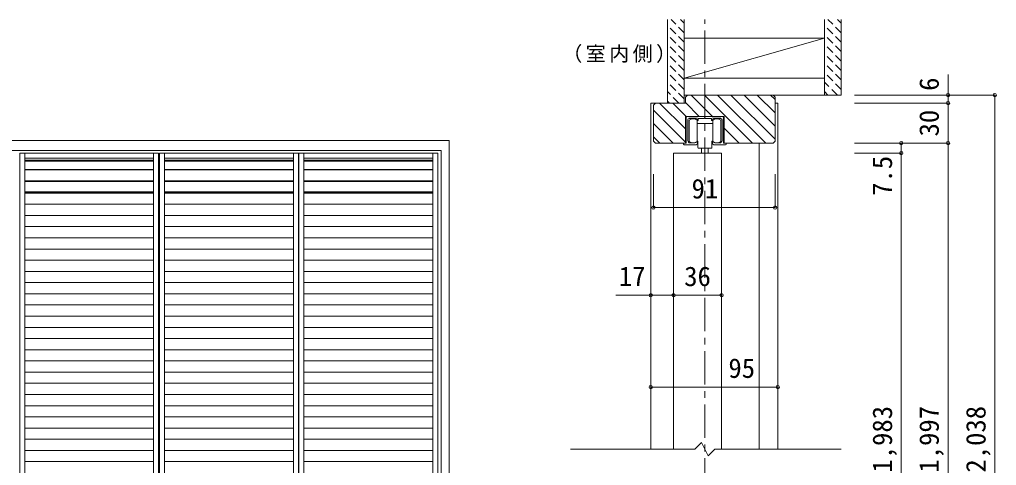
# Model space of a CAD drawing. Units: millimetres on the paper, with parts at other scales. Extents: x -197 to 281, y -138 to 137.
# Drawn here: x -71 to 75.2, y -48.9 to 17.9 of the extents above; entities that cross this region are included whole.
import ezdxf
from ezdxf.enums import TextEntityAlignment as Align

# ---------------------------------------------------------------- set-up
doc = ezdxf.new("R2010")
doc.units = ezdxf.units.MM
doc.header["$PDMODE"] = 32
doc.header["$PDSIZE"] = 0.5
doc.linetypes.add('CHAIN1', pattern=[8, 5, -1, 1, -1])
doc.linetypes.add('DASHED1', pattern=[1.8, 1.2, -0.6])
for name, color, linetype, lineweight in [('0-0_補助線', 7, 'Continuous', 9), ('0-1_通り芯', 4, 'CHAIN1', 9), ('0-3_仕上げ', 2, 'Continuous', 9), ('0-4_枠', 7, 'Continuous', 9), ('0-6_扉', 2, 'Continuous', 9), ('0-A_文字', 7, 'Continuous', 9), ('0-B_寸法', 7, 'Continuous', 9), ('0-C_ハッチ', 4, 'DASHED1', 9), ('4-4_枠', 7, 'Continuous', 9)]:
    doc.layers.add(name, color=color, linetype=linetype, lineweight=lineweight)
doc.styles.add('ＭＳ ゴシック', font='')
doc.styles.get('ＭＳ ゴシック').set_extended_font_data('MS Gothic')

# ---------------------------------------------------------------- blocks, each defined once
blk = doc.blocks.new('04')
at = {"layer": '0-0_補助線', "lineweight": 18}
for p, q in [((-2.785, 2.066), (-2.785, -1.734)), ((-2.585, 2.266), (-2.385, 2.266)), ((-2.545, 1.766), (-2.545, -1.353)), ((-2.385, 2.266), (-2.385, 2.246)), ((-2.345, 1.966), (-1.405, 1.966)), ((-1.085, 2.266), (1.115, 2.266)), ((-1.015, 1.646), (-1.039, 1.646)), ((-1.021, 1.646), (-1.015, 1.646)), ((-0.975, 1.966), (-0.085, 1.966)), ((-0.975, 1.686), (-0.975, 1.966)), ((-0.085, 1.966), (0.015, 2.066)), ((1.068, 1.646), (1.045, 1.646)), ((1.605, 1.966), (1.435, 1.966)), ((1.605, 1.966), (2.375, 1.966)), ((2.575, 1.766), (2.575, -1.353)), ((2.815, 2.066), (2.815, -1.734)), ((-3.185, -1.874), (-3.185, -1.794)), ((-2.785, -1.734), (-3.125, -1.734)), ((-1.305, -1.974), (-3.085, -1.974)), ((-2.185, -1.713), (-1.745, -1.713)), ((-1.105, -1.637), (-1.105, -1.774)), ((-0.484, -2.513), (-0.484, -2.543)), ((-0.484, -2.543), (-0.484, -3.234)), ((0.516, -2.513), (0.516, -2.543)), ((0.516, -2.543), (0.516, -3.234)), ((1.135, -1.637), (1.135, -1.774)), ((3.115, -1.974), (1.335, -1.974)), ((1.775, -1.713), (2.215, -1.713)), ((2.815, -1.734), (3.155, -1.734)), ((3.215, -1.794), (3.215, -1.874))]:
    blk.add_line(p, q, dxfattribs=at)
at = {"layer": '0-0_補助線'}
for p, q in [((-2.344, 1.687), (-2.344, 0.837)), ((-1.144, 1.287), (-1.144, 1.687)), ((1.176, 1.687), (1.176, 1.287)), ((2.376, 0.837), (2.376, 1.687)), ((-2.344, 1.047), (-2.344, -0.073)), ((-2.344, 0.647), (-2.344, 0.837)), ((-2.344, -0.473), (-2.344, 0.647)), ((-1.145, 1.19), (-1.045, 1.19)), ((-1.144, 1.287), (-1.144, 0.837)), ((-1.144, 0.837), (-1.144, 0.647)), ((-1.144, 0.647), (-1.144, -0.473)), ((-0.945, 1.19), (-1.045, 1.19)), ((-0.945, 1.19), (-1.045, 1.19)), ((0.015, 1.19), (-0.945, 1.19)), ((0.015, 1.19), (-0.945, 1.19)), ((0.015, 1.19), (0.975, 1.19)), ((0.015, 1.19), (0.975, 1.19)), ((0.975, 1.19), (1.075, 1.19)), ((0.975, 1.19), (1.075, 1.19)), ((1.175, 1.19), (1.075, 1.19)), ((1.176, 0.837), (1.176, 1.287)), ((1.176, 0.647), (1.176, 0.837)), ((1.176, -0.473), (1.176, 0.647)), ((2.376, 0.837), (2.376, 0.647)), ((2.376, 0.647), (2.376, -0.473)), ((-2.344, -0.663), (-2.344, -0.473)), ((-2.344, -0.663), (-2.344, -1.513)), ((-1.045, -1.45), (-1.145, -1.45)), ((-1.144, -0.473), (-1.144, -0.663)), ((-1.144, -1.113), (-1.144, -0.663)), ((-1.144, -1.513), (-1.144, -1.113)), ((-1.045, -1.71), (-1.045, -1.45)), ((-1.045, -1.45), (-1.045, -1.71)), ((1.075, -1.45), (1.175, -1.45)), ((1.075, -1.71), (1.075, -1.45)), ((1.075, -1.45), (1.075, -1.71)), ((1.176, -0.663), (1.176, -0.473)), ((1.176, -0.663), (1.176, -1.113)), ((1.176, -1.113), (1.176, -1.513)), ((2.376, -0.473), (2.376, -0.663)), ((2.376, -1.513), (2.376, -0.663)), ((-1.045, -2.41), (-1.045, -1.71)), ((-0.945, -2.51), (-0.585, -2.51)), ((-0.585, -2.51), (0.015, -2.51)), ((-0.485, -2.51), (0.015, -2.51)), ((0.515, -2.51), (0.015, -2.51)), ((0.615, -2.51), (0.015, -2.51)), ((0.975, -2.51), (0.615, -2.51)), ((1.075, -2.41), (1.075, -1.71))]:
    blk.add_line(p, q, dxfattribs=at)
at = {"layer": '0-0_補助線', "lineweight": 18}
for points in [[(-2.325, 2.186), (-1.085, 2.186), (-1.085, 2.266)], [(0.015, 2.066), (0.115, 1.966), (1.005, 1.966), (1.005, 1.686)], [(1.115, 2.266), (1.115, 2.186), (2.355, 2.186)], [(2.415, 2.246), (2.415, 2.266), (2.615, 2.266)]]:
    blk.add_lwpolyline(points, dxfattribs=at)
for centre, radius, start, end in [((-2.585, 2.066), 0.2, 90, 180), ((-2.345, 1.766), 0.2, 90, 180), ((-2.325, 2.246), 0.06, 180, 270), ((-1.405, 1.616), 0.35, 7.76643, 90), ((-1.039, 1.666), 0.02, 187.76643, 270), ((-1.015, 1.686), 0.04, 270, 0), ((1.045, 1.686), 0.04, 180, 270), ((1.068, 1.666), 0.02, 270, 352.23357), ((1.435, 1.616), 0.35, 90, 172.23357), ((2.355, 2.246), 0.06, 270, 0), ((2.375, 1.766), 0.2, 0, 90), ((2.615, 2.066), 0.2, 0, 90), ((-2.185, -1.353), 0.36, 180, 270), ((2.215, -1.353), 0.36, 270, 0), ((-3.125, -1.794), 0.06, 90, 180), ((-3.085, -1.874), 0.1, 180, 270), ((-1.745, -0.713), 1, 270, 301.23293), ((-1.305, -1.774), 0.2, 270, 0), ((-1.185, -1.637), 0.08, 0, 121.23293), ((1.215, -1.637), 0.08, 58.76707, 180), ((1.335, -1.774), 0.2, 180, 270), ((1.775, -0.713), 1, 238.76707, 270), ((3.115, -1.874), 0.1, 270, 0), ((3.155, -1.794), 0.06, 0, 90)]:
    blk.add_arc(centre, radius, start, end, dxfattribs=at)
at = {"layer": '0-0_補助線'}
for centre, radius, start, end in [((-1.744, 0.887), 1, 53.1301, 126.8699), ((1.776, 0.887), 1, 53.1301, 126.8699), ((-1.744, -0.713), 1, 233.1301, 306.8699), ((-0.945, -2.41), 0.1, 180, 270), ((0.975, -2.41), 0.1, 270, 0), ((1.776, -0.713), 1, 233.1301, 306.8699)]:
    blk.add_arc(centre, radius, start, end, dxfattribs=at)

msp = doc.modelspace()

# ---------------------------------------------------------------- linework, layer by layer
at = {"layer": '0-1_通り芯'}
msp.add_line((31.597, -108.794), (31.597, 17.85), dxfattribs=at)
at = {"layer": '0-3_仕上げ'}
for p, q in [((25.997, 5.35), (25.997, 17.85)), ((28.497, 5.35), (28.497, 17.85)), ((49.497, 6.55), (49.497, 17.85)), ((51.997, 6.55), (51.997, 17.85)), ((28.497, 15.05), (49.497, 15.05)), ((28.497, 9.05), (49.497, 9.05)), ((28.497, 6.55), (51.997, 6.55))]:
    msp.add_line(p, q, dxfattribs=at)
at = {"layer": '0-3_仕上げ', "color": 7}
msp.add_line((49.497, 15.05), (28.497, 9.05), dxfattribs=at)
at = {"layer": '0-4_枠', "color": 3}
for p, q in [((28.997, 6.55), (28.697, 6.25)), ((24.197, 5.35), (23.897, 5.05)), ((28.697, 3.35), (34.497, 3.35)), ((34.497, 3.35), (34.497, -0.65)), ((34.497, -0.65), (41.797, -0.65)), ((41.797, -0.65), (42.097, -0.35))]:
    msp.add_line(p, q, dxfattribs=at)
at = {"layer": '0-4_枠', "color": 4}
for p, q in [((23.497, -46.477), (23.497, 5.35)), ((24.197, 5.35), (23.497, 5.35)), ((42.097, 5.35), (42.497, 5.35)), ((42.497, -46.477), (42.497, 5.35)), ((39.697, -46.477), (39.697, -0.65))]:
    msp.add_line(p, q, dxfattribs=at)
at = {"layer": '0-4_枠', "color": 3}
for points in [[(28.697, 6.25), (28.697, 5.35), (24.197, 5.35)], [(42.097, -0.35), (42.097, 6.25), (41.797, 6.55), (28.997, 6.55)], [(23.897, 5.05), (23.897, -0.35), (24.197, -0.65)], [(24.197, -0.65), (28.697, -0.65), (28.697, 3.35)]]:
    msp.add_lwpolyline(points, dxfattribs=at)
at = {"layer": '0-6_扉', "color": 6}
msp.add_line((34.097, -46.477), (34.097, -2.15), dxfattribs=at)
at = {"layer": '0-6_扉'}
for p, q in [((30.097, -46.477), (11.497, -46.477)), ((51.997, -46.477), (33.097, -46.477))]:
    msp.add_line(p, q, dxfattribs=at)
at = {"layer": '0-6_扉', "color": 6}
msp.add_lwpolyline([(26.897, -46.477), (26.897, -2.15), (34.097, -2.15)], dxfattribs=at)
at = {"layer": '0-6_扉'}
msp.add_lwpolyline([(33.097, -46.477), (32.097, -47.477), (31.097, -45.477), (30.097, -46.477)], dxfattribs=at)
at = {"layer": '0-B_寸法', "color": 4}
for p, q in [((67.997, 9.638), (67.997, 5.35)), ((74.997, -103.6), (74.997, 6.55)), ((67.997, 5.35), (53.997, 5.35)), ((67.997, 5.35), (67.997, -0.65)), ((60.997, -0.65), (53.997, -0.65)), ((60.997, -0.65), (60.997, -2.15)), ((67.997, -0.65), (60.997, -0.65)), ((67.997, -0.65), (67.997, -102.6)), ((60.997, -2.15), (53.997, -2.15)), ((60.997, -2.15), (60.997, -101.3)), ((23.897, -10.313), (23.897, -5.313)), ((42.097, -10.313), (42.097, -5.313)), ((23.897, -10.313), (42.097, -10.313)), ((18.236, -23.438), (26.897, -23.438)), ((26.897, -23.438), (34.097, -23.438)), ((23.497, -37.18), (42.497, -37.18))]:
    msp.add_line(p, q, dxfattribs=at)
msp.add_lwpolyline([(74.997, 6.55), (67.997, 6.55), (53.997, 6.55)], dxfattribs=at)
at = {"layer": '0-B_寸法'}
for p in [(67.997, 6.55), (74.997, 6.55), (67.997, 5.35), (60.997, -0.65), (67.997, -0.65), (60.997, -2.15), (23.897, -10.313), (42.097, -10.313), (23.497, -23.438), (26.897, -23.438), (34.097, -23.438), (23.497, -37.18), (42.497, -37.18)]:
    msp.add_point(p, dxfattribs=at)
at = {"layer": '0-C_ハッチ'}
for p, q in [((28.497, 15.877), (26.524, 17.85)), ((28.497, 17.291), (27.938, 17.85)), ((51.997, 15.877), (50.024, 17.85)), ((51.997, 17.291), (51.438, 17.85)), ((28.497, 14.462), (25.997, 16.962)), ((51.997, 14.462), (49.497, 16.962)), ((28.497, 13.048), (25.997, 15.548)), ((51.997, 13.048), (49.497, 15.548)), ((28.497, 11.634), (25.997, 14.134)), ((51.997, 11.634), (49.497, 14.134)), ((28.497, 10.22), (25.997, 12.72)), ((51.997, 10.22), (49.497, 12.72)), ((28.497, 8.806), (25.997, 11.306)), ((51.997, 8.806), (49.497, 11.306)), ((28.497, 7.391), (25.997, 9.891)), ((51.997, 7.391), (49.497, 9.891)), ((28.497, 5.977), (25.997, 8.477)), ((51.424, 6.55), (49.497, 8.477)), ((27.71, 5.35), (25.997, 7.063)), ((50.01, 6.55), (49.497, 7.063)), ((26.296, 5.35), (25.997, 5.649))]:
    msp.add_line(p, q, dxfattribs=at)
at = {"layer": '0-C_ハッチ', "linetype": 'Continuous'}
for p, q in [((32.733, 3.35), (29.533, 6.55)), ((38.713, -0.65), (31.513, 6.55)), ((40.693, -0.65), (33.493, 6.55)), ((42.097, -0.074), (35.473, 6.55)), ((42.097, 1.906), (37.453, 6.55)), ((42.097, 3.885), (39.433, 6.55)), ((42.097, 5.865), (41.413, 6.55)), ((28.717, 1.426), (24.793, 5.35)), ((28.773, 3.35), (26.773, 5.35)), ((30.753, 3.35), (28.697, 5.406)), ((28.717, -0.554), (23.897, 4.266)), ((26.834, -0.65), (23.897, 2.286)), ((36.733, -0.65), (34.477, 1.606)), ((24.854, -0.65), (23.897, 0.307))]:
    msp.add_line(p, q, dxfattribs=at)
at = {"layer": '4-4_枠', "color": 3}
for p, q in [((-177.169, -0.275), (-6.669, -0.275)), ((-6.669, -101.875), (-6.669, -0.275)), ((-175.969, -1.775), (-7.869, -1.775)), ((-7.869, -101.875), (-7.869, -1.775))]:
    msp.add_line(p, q, dxfattribs=at)
at = {"layer": '4-4_枠'}
for p, q in [((-70.994, -101.3), (-70.994, -2.15)), ((-70.994, -2.15), (-50.194, -2.15)), ((-70.244, -2.15), (-70.244, -101.3)), ((-70.244, -2.9), (-50.944, -2.9)), ((-50.944, -2.15), (-50.944, -101.3)), ((-50.194, -2.15), (-50.194, -101.3)), ((-50.044, -2.15), (-50.044, -101.3)), ((-50.044, -2.15), (-29.244, -2.15)), ((-49.294, -2.15), (-49.294, -101.3)), ((-49.294, -2.9), (-29.994, -2.9)), ((-29.994, -2.15), (-29.994, -101.3)), ((-29.244, -101.3), (-29.244, -2.15)), ((-29.194, -101.3), (-29.194, -2.15)), ((-29.194, -2.15), (-8.394, -2.15)), ((-28.444, -2.15), (-28.444, -101.3)), ((-28.444, -2.9), (-9.144, -2.9)), ((-9.144, -2.15), (-9.144, -101.3)), ((-8.394, -2.15), (-8.394, -101.3)), ((-70.244, -3.192), (-50.944, -3.192)), ((-70.244, -3.264), (-50.944, -3.264)), ((-70.244, -3.333), (-50.944, -3.333)), ((-49.294, -3.192), (-29.994, -3.192)), ((-49.294, -3.264), (-29.994, -3.264)), ((-49.294, -3.333), (-29.994, -3.333)), ((-28.444, -3.192), (-9.144, -3.192)), ((-28.444, -3.264), (-9.144, -3.264)), ((-28.444, -3.333), (-9.144, -3.333)), ((-70.244, -4.607), (-50.944, -4.607)), ((-70.244, -4.639), (-50.944, -4.639)), ((-49.294, -4.607), (-29.994, -4.607)), ((-49.294, -4.639), (-29.994, -4.639)), ((-28.444, -4.607), (-9.144, -4.607)), ((-28.444, -4.639), (-9.144, -4.639)), ((-70.244, -6.282), (-50.944, -6.282)), ((-70.244, -6.314), (-50.944, -6.314)), ((-70.244, -6.407), (-50.944, -6.407)), ((-49.294, -6.282), (-29.994, -6.282)), ((-49.294, -6.314), (-29.994, -6.314)), ((-49.294, -6.407), (-29.994, -6.407)), ((-28.444, -6.282), (-9.144, -6.282)), ((-28.444, -6.314), (-9.144, -6.314)), ((-28.444, -6.407), (-9.144, -6.407)), ((-70.244, -7.957), (-50.944, -7.957)), ((-70.244, -7.989), (-50.944, -7.989)), ((-70.244, -8.128), (-50.944, -8.128)), ((-49.294, -7.957), (-29.994, -7.957)), ((-49.294, -7.989), (-29.994, -7.989)), ((-49.294, -8.128), (-29.994, -8.128)), ((-28.444, -7.957), (-9.144, -7.957)), ((-28.444, -7.989), (-9.144, -7.989)), ((-28.444, -8.128), (-9.144, -8.128)), ((-70.244, -9.804), (-50.944, -9.804)), ((-49.294, -9.804), (-29.994, -9.804)), ((-28.444, -9.804), (-9.144, -9.804)), ((-70.244, -11.479), (-50.944, -11.479)), ((-49.294, -11.479), (-29.994, -11.479)), ((-28.444, -11.479), (-9.144, -11.479)), ((-70.244, -13.155), (-50.944, -13.155)), ((-49.294, -13.155), (-29.994, -13.155)), ((-28.444, -13.155), (-9.144, -13.155)), ((-70.244, -14.83), (-50.944, -14.83)), ((-49.294, -14.83), (-29.994, -14.83)), ((-28.444, -14.83), (-9.144, -14.83)), ((-70.244, -16.506), (-50.944, -16.506)), ((-49.294, -16.506), (-29.994, -16.506)), ((-28.444, -16.506), (-9.144, -16.506)), ((-70.244, -18.181), (-50.944, -18.181)), ((-49.294, -18.181), (-29.994, -18.181)), ((-28.444, -18.181), (-9.144, -18.181)), ((-70.244, -19.857), (-50.944, -19.857)), ((-49.294, -19.857), (-29.994, -19.857)), ((-28.444, -19.857), (-9.144, -19.857)), ((-70.244, -21.532), (-50.944, -21.532)), ((-49.294, -21.532), (-29.994, -21.532)), ((-28.444, -21.532), (-9.144, -21.532)), ((-70.244, -23.207), (-50.944, -23.207)), ((-49.294, -23.207), (-29.994, -23.207)), ((-28.444, -23.207), (-9.144, -23.207)), ((-70.244, -24.883), (-50.944, -24.883)), ((-49.294, -24.883), (-29.994, -24.883)), ((-28.444, -24.883), (-9.144, -24.883)), ((-70.244, -26.558), (-50.944, -26.558)), ((-49.294, -26.558), (-29.994, -26.558)), ((-28.444, -26.558), (-9.144, -26.558)), ((-70.244, -28.234), (-50.944, -28.234)), ((-49.294, -28.234), (-29.994, -28.234)), ((-28.444, -28.234), (-9.144, -28.234)), ((-70.244, -29.909), (-50.944, -29.909)), ((-49.294, -29.909), (-29.994, -29.909)), ((-28.444, -29.909), (-9.144, -29.909)), ((-70.244, -31.585), (-50.944, -31.585)), ((-49.294, -31.585), (-29.994, -31.585)), ((-28.444, -31.585), (-9.144, -31.585)), ((-70.244, -33.26), (-50.944, -33.26)), ((-49.294, -33.26), (-29.994, -33.26)), ((-28.444, -33.26), (-9.144, -33.26)), ((-70.244, -34.936), (-50.944, -34.936)), ((-49.294, -34.936), (-29.994, -34.936)), ((-28.444, -34.936), (-9.144, -34.936)), ((-70.244, -36.611), (-50.944, -36.611)), ((-49.294, -36.611), (-29.994, -36.611)), ((-28.444, -36.611), (-9.144, -36.611)), ((-70.244, -38.286), (-50.944, -38.286)), ((-49.294, -38.286), (-29.994, -38.286)), ((-28.444, -38.286), (-9.144, -38.286)), ((-70.244, -39.962), (-50.944, -39.962)), ((-49.294, -39.962), (-29.994, -39.962)), ((-28.444, -39.962), (-9.144, -39.962)), ((-70.244, -41.637), (-50.944, -41.637)), ((-49.294, -41.637), (-29.994, -41.637)), ((-28.444, -41.637), (-9.144, -41.637)), ((-70.244, -43.313), (-50.944, -43.313)), ((-49.294, -43.313), (-29.994, -43.313)), ((-28.444, -43.313), (-9.144, -43.313)), ((-70.244, -44.988), (-50.944, -44.988)), ((-49.294, -44.988), (-29.994, -44.988)), ((-28.444, -44.988), (-9.144, -44.988)), ((-70.244, -46.664), (-50.944, -46.664)), ((-49.294, -46.664), (-29.994, -46.664)), ((-28.444, -46.664), (-9.144, -46.664)), ((-70.244, -48.339), (-50.944, -48.339)), ((-49.294, -48.339), (-29.994, -48.339)), ((-28.444, -48.339), (-9.144, -48.339))]:
    msp.add_line(p, q, dxfattribs=at)

# ---------------------------------------------------------------- block references
at = {"layer": '0-0_補助線'}
msp.add_blockref('04', (31.582, 1.084), dxfattribs=at)

# ---------------------------------------------------------------- texts
at = {"layer": '0-A_文字', "insert": (10.247, 11.35), "char_height": 2.199, "attachment_point": 7, "style": 'ＭＳ ゴシック'}
msp.add_mtext('\\T1.17;（室内側）', dxfattribs=at)
at = {"layer": '0-B_寸法', "style": 'ＭＳ ゴシック'}
for s, p in [('6', (67.497, 7.171)), ('30', (67.497, 0.35)), ('7.5', (60.497, -8.544)), ('ＤＨ＝1,983', (60.497, -61.977)), ('枠内＝1,997', (67.497, -61.977)), ('枠外＝2,038', (74.497, -61.977))]:
    msp.add_text(s, height=2.933, rotation=90, dxfattribs=at).set_placement(p, align=Align.BOTTOM_LEFT)
for s, p in [('91', (29.597, -9.813)), ('17', (18.709, -22.938)), ('36', (28.497, -22.938)), ('95', (35.115, -36.68))]:
    msp.add_text(s, height=2.933, dxfattribs=at).set_placement(p, align=Align.BOTTOM_LEFT)

doc.saveas('drawing.dxf')
